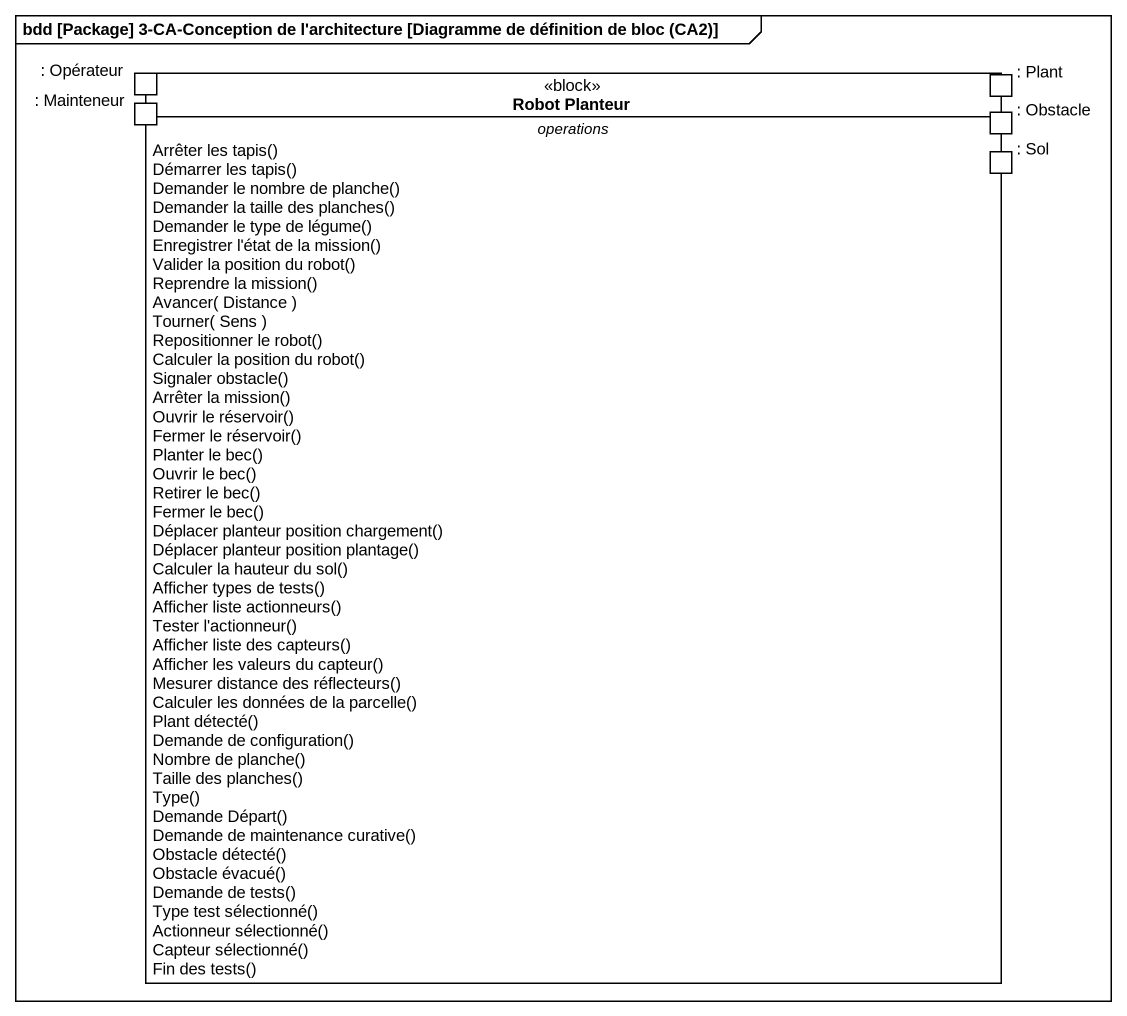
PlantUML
@startuml
mainframe bdd [Package] 3-CA-Conception de l'architecture [Diagramme de définition de bloc (CA2)]
hide circle
hide empty members
class "Robot Planteur" as Robot_Planteur <<block>> {
  -- operations --
  Arrêter les tapis()
  Démarrer les tapis()
  Demander le nombre de planche()
  Demander la taille des planches()
  Demander le type de légume()
  Enregistrer l'état de la mission()
  Valider la position du robot()
  Reprendre la mission()
  Avancer( Distance )
  Tourner( Sens )
  Repositionner le robot()
  Calculer la position du robot()
  Signaler obstacle()
  Arrêter la mission()
  Ouvrir le réservoir()
  Fermer le réservoir()
  Planter le bec()
  Ouvrir le bec()
  Retirer le bec()
  Fermer le bec()
  Déplacer planteur position chargement()
  Déplacer planteur position plantage()
  Calculer la hauteur du sol()
  Afficher types de tests()
  Afficher liste actionneurs()
  Tester l'actionneur()
  Afficher liste des capteurs()
  Afficher les valeurs du capteur()
  Mesurer distance des réflecteurs()
  Calculer les données de la parcelle()
  Plant détecté()
  Demande de configuration()
  Nombre de planche()
  Taille des planches()
  Type()
  Demande Départ()
  Demande de maintenance curative()
  Obstacle détecté()
  Obstacle évacué()
  Demande de tests()
  Type test sélectionné()
  Actionneur sélectionné()
  Capteur sélectionné()
  Fin des tests()
  -- ports --
  : Plant
  : Opérateur
  : Mainteneur
  : Obstacle
  : Sol
}
@enduml
